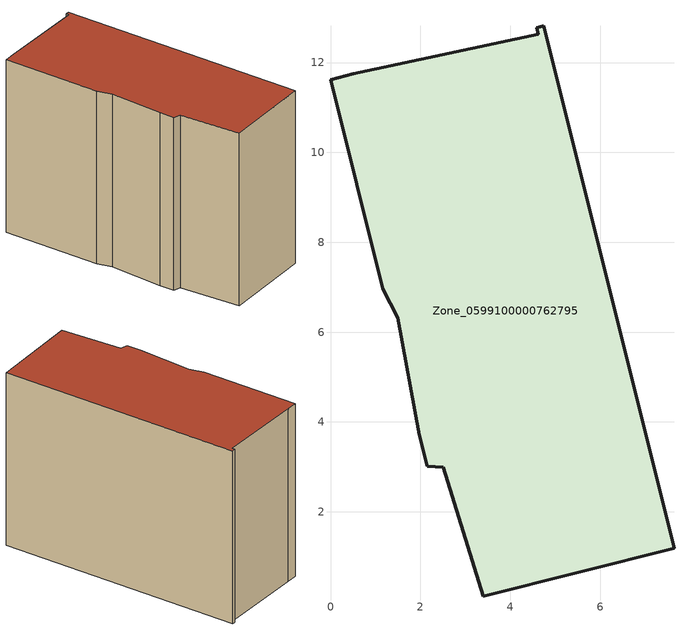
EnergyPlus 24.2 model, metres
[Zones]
Zone_0599100000762795
 floor ground (C_G): 1.5,6.32 1.16,6.97 0,11.62 0.5,11.75 4.62,12.63 4.59,12.78 4.75,12.81 7.65,1.19 3.4,0.12 2.51,2.99 2.15,3.01 1.98,3.71 z0
 wall outside (C_F): 7.65,1.19 4.75,12.81 4.59,12.78 4.62,12.63 0.5,11.75 0,11.62 1.16,6.97 1.5,6.32 1.98,3.71 2.15,3.01 2.51,2.99 3.4,0.12 7.65,1.19 z0:8.81
 roof outside (C_R): 1.5,6.32 1.98,3.71 2.15,3.01 2.51,2.99 3.4,0.12 7.65,1.19 4.75,12.81 4.59,12.78 4.62,12.63 0.5,11.75 0,11.62 1.16,6.97 z8.81
[BUILDING]
Pand.0599100000762795: North Axis=0; Terrain=City; Loads Convergence Tolerance Value=0.04; Temperature Convergence Tolerance Value=0.4; Solar Distribution=FullExterior; Maximum Number of Warmup Days=25; Minimum Number of Warmup Days=1
[Site:Location]
Rotterdam.The.Hague.AP_ZH_NLD Design_Conditions: Latitude=51.96; Longitude=4.45; Time Zone=1; Elevation=-4.5
[SITE:GROUNDTEMPERATURE:BUILDINGSURFACE]
18, 18, 18, 18, 18, 18, 18, 18, 18, 18, 18, 18
[MATERIAL] Thermal Absorptance=0.9; Solar Absorptance=0.7; Visible Absorptance=0.7
Name | Roughness | Thickness | Conductivity | Density | Specific Heat
G.TI.1992-2005 | MediumSmooth | 0.15 | 0.06 | 540 | 1210
F.TI.1992-2005 | Rough | 0.3 | 0.12 | 1920 | 840
R.TI.1992-2005 | MediumRough | 0.2 | 0.08 | 1500 | 1000
[CONSTRUCTION]
C_G: G.TI.1992-2005
C_F: F.TI.1992-2005
C_R: R.TI.1992-2005
[ZONE]
Zone_0599100000762795: Type=1; Multiplier=1; Ceiling Height=Autocalculate; Volume=Autocalculate; Floor Area=autocalculate; Part of Total Floor Area=Yes
[ZONEINFILTRATION:DESIGNFLOWRATE]
Infil_Zone_0599100000762795: Zone or ZoneList or Space or SpaceList=Zone_0599100000762795; Schedule=AlwaysOn; Design Flow Rate Calculation Method=Flow/Area; Flow Rate per Floor Area=0.0015; Constant Term Coefficient=1; Temperature Term Coefficient=0; Velocity Term Coefficient=0; Velocity Squared Term Coefficient=0
[HVACTEMPLATE:ZONE:IDEALLOADSAIRSYSTEM]
Zone_0599100000762795: Maximum Heating Supply Air Temperature=50; Minimum Cooling Supply Air Temperature=13; Maximum Heating Supply Air Humidity Ratio=0.0156; Minimum Cooling Supply Air Humidity Ratio=0.0077; Heating Limit=NoLimit; Cooling Limit=NoLimit; Dehumidification Control Type=ConstantSensibleHeatRatio; Cooling Sensible Heat Ratio=0.7; Dehumidification Setpoint=60; Humidification Control Type=None; Humidification Setpoint=30; Outdoor Air Method=None; Outdoor Air Flow Rate per Person=0.00944; Outdoor Air Flow Rate per Zone Floor Area=0; Outdoor Air Flow Rate per Zone=0; Demand Controlled Ventilation Type=None; Outdoor Air Economizer Type=NoEconomizer; Heat Recovery Type=None; Sensible Heat Recovery Effectiveness=0.7; Latent Heat Recovery Effectiveness=0.65
[ZONECONTROL:THERMOSTAT]
ThermostatControl_Zone_0599100000762795: Zone or ZoneList=Zone_0599100000762795; Control Type Schedule=DualSetpointControlType; Control 1=Thermostat_Zone_0599100000762795; Temperature Difference Between Cutout And Setpoint=0
[THERMOSTATSETPOINT:DUALSETPOINT]
Thermostat_Zone_0599100000762795: Heating Setpoint Temperature Schedule=HeatingSetpoint_Zone_0599100000762795; Cooling Setpoint Temperature Schedule=CoolingSetpoint_Zone_0599100000762795
[SCHEDULE:COMPACT]
HeatingSetpoint_Zone_0599100000762795: Through: 12/31, For: AllDays, Until: 24:00, 21
CoolingSetpoint_Zone_0599100000762795: Through: 12/31, For: AllDays, Until: 24:00, 24
DualSetpointControlType: Through: 12/31, For: AllDays, Until: 24:00, 4
AlwaysOn: Through: 12/31, For: AllDays, Until: 24:00, 1
